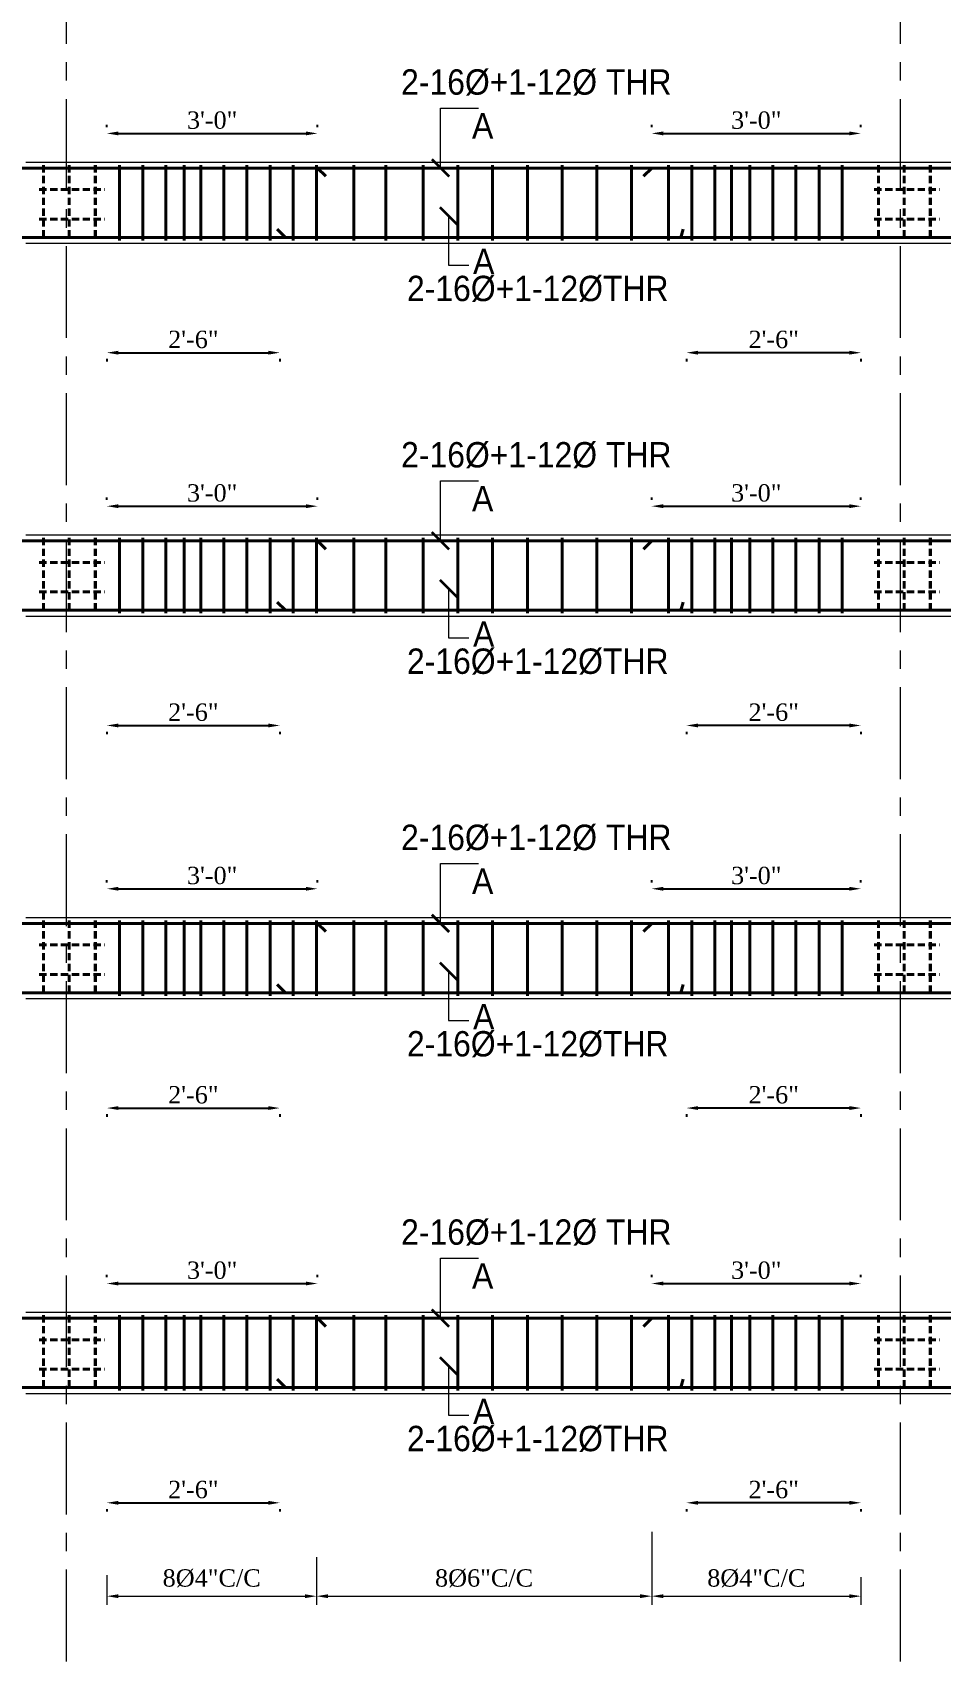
# Model space of a CAD drawing. Extents: x -2338379 to 930990, y -818978 to 106940.
# Drawn here: x 389391 to 389705, y -208346 to -207783 of the extents above; entities that cross this region are included whole.
import ezdxf

# ---------------------------------------------------------------- set-up
doc = ezdxf.new("R2010")
doc.units = 0
doc.header["$MEASUREMENT"] = 0
doc.header["$PDMODE"] = 34
doc.linetypes.add('CENTER', pattern=[50.8, 31.75, -6.35, 6.35, -6.35])
doc.linetypes.add('DASHED', pattern=[0.75, 0.5, -0.25])
doc.layers.get('0').update_dxf_attribs({"linetype": 'CONTINUOUS', "lineweight": 30})
doc.layers.get('DEFPOINTS').update_dxf_attribs({"linetype": 'CONTINUOUS'})
for name, color, linetype, lineweight in [('BARDIM', 7, 'CONTINUOUS', 15), ('Center', 11, 'CENTER', 15), ('rcc elevation', 253, 'CONTINUOUS', 18), ('rebar', 3, 'CONTINUOUS', 40), ('TEXT', 7, 'CONTINUOUS', 30)]:
    doc.layers.add(name, color=color, linetype=linetype, lineweight=lineweight)
doc.styles.add('ARIAL', font='arial.ttf', dxfattribs={"width": 0.9})
doc.styles.get("Standard").update_dxf_attribs({"font": 'times.ttf', "height": 6})
doc.styles.add('style1', font='arial.ttf')
doc.dimstyles.new('DIM1', dxfattribs={"dimscale": 0, "dimtxt": 7, "dimasz": 3, "dimexe": 3, "dimexo": 15, "dimgap": 2, "dimtad": 1, "dimdec": 0, "dimzin": 0, "dimdsep": 46, "dimlunit": 4, "dimtxsty": 'style1', "dimblk1": 'ARCHTICK', "dimblk2": 'ARCHTICK', "dimsah": 1, "dimcen": 0, "dimclrd": 6, "dimclre": 6, "dimclrt": 256, "dimadec": 0, "dimazin": 0, "dimtfac": 0.333333, "dimtdec": 0, "dimtofl": 0, "dimtmove": 2, "dimatfit": 3, "dimldrblk": 'ARCHTICK', "dimfxl": 1, "dimtolj": 1, "dimtzin": 0, "dimlwd": 13, "dimlwe": 13, "dimarcsym": 0})
doc.dimstyles.new('Standard$0', dxfattribs={"dimtxt": 6, "dimasz": 4, "dimexe": 3, "dimexo": 6, "dimgap": 3, "dimtad": 1, "dimdec": 1, "dimzin": 0, "dimdsep": 46, "dimlunit": 4, "dimtxsty": 'Standard', "dimcen": 0.09, "dimclrd": 6, "dimclre": 6, "dimclrt": 7, "dimadec": 0, "dimazin": 0, "dimtfac": 1, "dimtdec": 1, "dimtix": 1, "dimtofl": 0, "dimtmove": 1, "dimatfit": 3, "dimfxl": 1, "dimtolj": 1, "dimtzin": 0, "dimlwd": 18, "dimlwe": 18, "dimarcsym": 0})

# ---------------------------------------------------------------- blocks, each defined once
blk = doc.blocks.new('*D1063')
at = {"color": 6, "lineweight": 18, "transparency": 16777216}
for p, q in [((389489.49, -208309.58), (389489.49, -208326)), ((389417.09, -208315.73), (389417.09, -208326)), ((389421.09, -208323), (389485.49, -208323))]:
    blk.add_line(p, q, dxfattribs=at)
at = {"color": 6, "lineweight": 30, "transparency": 16777216}
for points in [[(389421.09, -208322.34), (389421.09, -208323.67), (389417.09, -208323)], [(389485.49, -208322.34), (389485.49, -208323.67), (389489.49, -208323)]]:
    blk.add_solid(points, dxfattribs=at)
at = {"layer": 'DEFPOINTS', "color": 0, "lineweight": 30, "transparency": 16777216}
for p in [(389489.49, -208303.58), (389417.09, -208309.73), (389489.49, -208323)]:
    blk.add_point(p, dxfattribs=at)
at = {"color": 7, "transparency": 16777216, "insert": (389453.29, -208316.83), "char_height": 6, "attachment_point": 5}
blk.add_mtext('\\A1;8%%c4"C/C', dxfattribs=at)
blk = doc.blocks.new('*D1064')
at = {"color": 6, "lineweight": 18, "transparency": 16777216}
for p, q in [((389605.3, -208300.73), (389605.3, -208326)), ((389489.49, -208309.58), (389489.49, -208326)), ((389493.49, -208323), (389601.3, -208323))]:
    blk.add_line(p, q, dxfattribs=at)
at = {"color": 6, "lineweight": 30, "transparency": 16777216}
for points in [[(389493.49, -208322.34), (389493.49, -208323.67), (389489.49, -208323)], [(389601.3, -208322.34), (389601.3, -208323.67), (389605.3, -208323)]]:
    blk.add_solid(points, dxfattribs=at)
at = {"layer": 'DEFPOINTS', "color": 0, "lineweight": 30, "transparency": 16777216}
for p in [(389605.3, -208294.73), (389489.49, -208303.58), (389605.3, -208323)]:
    blk.add_point(p, dxfattribs=at)
at = {"color": 7, "transparency": 16777216, "insert": (389547.39, -208316.83), "char_height": 6, "attachment_point": 5}
blk.add_mtext('\\A1;8%%C6"C/C', dxfattribs=at)
blk = doc.blocks.new('*D1065')
at = {"color": 6, "lineweight": 18, "transparency": 16777216}
for p, q in [((389605.3, -208300.73), (389605.3, -208326)), ((389677.59, -208316.4), (389677.59, -208326)), ((389609.3, -208323), (389673.59, -208323))]:
    blk.add_line(p, q, dxfattribs=at)
at = {"color": 6, "lineweight": 30, "transparency": 16777216}
for points in [[(389609.3, -208322.34), (389609.3, -208323.67), (389605.3, -208323)], [(389673.59, -208322.34), (389673.59, -208323.67), (389677.59, -208323)]]:
    blk.add_solid(points, dxfattribs=at)
at = {"layer": 'DEFPOINTS', "color": 0, "lineweight": 30, "transparency": 16777216}
for p in [(389605.3, -208294.73), (389677.59, -208310.4), (389677.59, -208323)]:
    blk.add_point(p, dxfattribs=at)
at = {"color": 7, "transparency": 16777216, "insert": (389641.44, -208316.83), "char_height": 6, "attachment_point": 5}
blk.add_mtext('\\A1;8%%C4"C/C', dxfattribs=at)
blk = doc.blocks.new('*D1066')
at = {"layer": 'DEFPOINTS', "color": 0, "lineweight": 30, "transparency": 16777216}
for p in [(389417.08, -208283.9), (389476.82, -208283.9), (389476.82, -208290.74)]:
    blk.add_point(p, dxfattribs=at)
at = {"layer": 'TEXT', "color": 6, "lineweight": -2, "transparency": 16777216}
for p, q in [((389421.08, -208290.74), (389472.82, -208290.74)), ((389417.08, -208292.9), (389417.08, -208293.74)), ((389476.82, -208292.9), (389476.82, -208293.74))]:
    blk.add_line(p, q, dxfattribs=at)
at = {"layer": 'TEXT', "color": 6, "lineweight": 30, "transparency": 16777216}
for points in [[(389421.08, -208290.07), (389421.08, -208291.41), (389417.08, -208290.74)], [(389472.82, -208290.07), (389472.82, -208291.41), (389476.82, -208290.74)]]:
    blk.add_solid(points, dxfattribs=at)
at = {"layer": 'TEXT', "color": 7, "transparency": 16777216, "insert": (389446.95, -208286.19), "char_height": 6, "attachment_point": 5}
blk.add_mtext('\\A1;2\'-6"', dxfattribs=at)
blk = doc.blocks.new('*D1067')
at = {"layer": 'DEFPOINTS', "color": 0, "lineweight": 30, "transparency": 16777216}
for p in [(389617.33, -208283.9), (389677.59, -208283.9), (389617.33, -208290.74)]:
    blk.add_point(p, dxfattribs=at)
at = {"layer": 'TEXT', "color": 6, "lineweight": -2, "transparency": 16777216}
for p, q in [((389673.59, -208290.74), (389621.33, -208290.74)), ((389617.33, -208292.9), (389617.33, -208293.74)), ((389677.59, -208292.9), (389677.59, -208293.74))]:
    blk.add_line(p, q, dxfattribs=at)
at = {"layer": 'TEXT', "color": 6, "lineweight": 30, "transparency": 16777216}
for points in [[(389621.33, -208290.07), (389621.33, -208291.41), (389617.33, -208290.74)], [(389673.59, -208290.07), (389673.59, -208291.41), (389677.59, -208290.74)]]:
    blk.add_solid(points, dxfattribs=at)
at = {"layer": 'TEXT', "color": 7, "transparency": 16777216, "insert": (389647.46, -208286.19), "char_height": 6, "attachment_point": 5}
blk.add_mtext('\\A1;2\'-6"', dxfattribs=at)
blk = doc.blocks.new('*D1098')
at = {"layer": 'DEFPOINTS', "color": 0, "lineweight": 30, "transparency": 16777216}
for p in [(389489.82, -208214.99), (389417.08, -208221.82), (389489.82, -208221.82)]:
    blk.add_point(p, dxfattribs=at)
at = {"layer": 'TEXT', "color": 6, "lineweight": -2, "transparency": 16777216}
for p, q in [((389417.08, -208212.82), (389417.08, -208211.99)), ((389489.82, -208212.82), (389489.82, -208211.99)), ((389421.08, -208214.99), (389485.82, -208214.99))]:
    blk.add_line(p, q, dxfattribs=at)
at = {"layer": 'TEXT', "color": 6, "lineweight": 30, "transparency": 16777216}
for points in [[(389421.08, -208214.32), (389421.08, -208215.65), (389417.08, -208214.99)], [(389485.82, -208214.32), (389485.82, -208215.65), (389489.82, -208214.99)]]:
    blk.add_solid(points, dxfattribs=at)
at = {"layer": 'TEXT', "color": 7, "transparency": 16777216, "insert": (389453.45, -208210.43), "char_height": 6, "attachment_point": 5}
blk.add_mtext('\\A1;3\'-0"', dxfattribs=at)
blk = doc.blocks.new('*D1099')
at = {"layer": 'DEFPOINTS', "color": 0, "lineweight": 30, "transparency": 16777216}
for p in [(389677.56, -208214.99), (389605.3, -208221.82), (389677.56, -208221.82)]:
    blk.add_point(p, dxfattribs=at)
at = {"layer": 'TEXT', "color": 6, "lineweight": -2, "transparency": 16777216}
for p, q in [((389605.3, -208212.82), (389605.3, -208211.99)), ((389677.56, -208212.82), (389677.56, -208211.99)), ((389609.3, -208214.99), (389673.56, -208214.99))]:
    blk.add_line(p, q, dxfattribs=at)
at = {"layer": 'TEXT', "color": 6, "lineweight": 30, "transparency": 16777216}
for points in [[(389609.3, -208214.32), (389609.3, -208215.65), (389605.3, -208214.99)], [(389673.56, -208214.32), (389673.56, -208215.65), (389677.56, -208214.99)]]:
    blk.add_solid(points, dxfattribs=at)
at = {"layer": 'TEXT', "color": 7, "transparency": 16777216, "insert": (389641.43, -208210.43), "char_height": 6, "attachment_point": 5}
blk.add_mtext('\\A1;3\'-0"', dxfattribs=at)
blk = doc.blocks.new('*D1111')
at = {"layer": 'DEFPOINTS', "color": 0, "lineweight": 30, "transparency": 16777216}
for p in [(389417.08, -208147.53), (389476.82, -208147.53), (389476.82, -208154.37)]:
    blk.add_point(p, dxfattribs=at)
at = {"layer": 'TEXT', "color": 6, "lineweight": -2, "transparency": 16777216}
for p, q in [((389421.08, -208154.37), (389472.82, -208154.37)), ((389417.08, -208156.53), (389417.08, -208157.37)), ((389476.82, -208156.53), (389476.82, -208157.37))]:
    blk.add_line(p, q, dxfattribs=at)
at = {"layer": 'TEXT', "color": 6, "lineweight": 30, "transparency": 16777216}
for points in [[(389421.08, -208153.71), (389421.08, -208155.04), (389417.08, -208154.37)], [(389472.82, -208153.71), (389472.82, -208155.04), (389476.82, -208154.37)]]:
    blk.add_solid(points, dxfattribs=at)
at = {"layer": 'TEXT', "color": 7, "transparency": 16777216, "insert": (389446.95, -208149.82), "char_height": 6, "attachment_point": 5}
blk.add_mtext('\\A1;2\'-6"', dxfattribs=at)
blk = doc.blocks.new('*D1112')
at = {"layer": 'DEFPOINTS', "color": 0, "lineweight": 30, "transparency": 16777216}
for p in [(389617.33, -208147.53), (389677.59, -208147.53), (389617.33, -208154.37)]:
    blk.add_point(p, dxfattribs=at)
at = {"layer": 'TEXT', "color": 6, "lineweight": -2, "transparency": 16777216}
for p, q in [((389673.59, -208154.37), (389621.33, -208154.37)), ((389617.33, -208156.53), (389617.33, -208157.37)), ((389677.59, -208156.53), (389677.59, -208157.37))]:
    blk.add_line(p, q, dxfattribs=at)
at = {"layer": 'TEXT', "color": 6, "lineweight": 30, "transparency": 16777216}
for points in [[(389621.33, -208153.71), (389621.33, -208155.04), (389617.33, -208154.37)], [(389673.59, -208153.71), (389673.59, -208155.04), (389677.59, -208154.37)]]:
    blk.add_solid(points, dxfattribs=at)
at = {"layer": 'TEXT', "color": 7, "transparency": 16777216, "insert": (389647.46, -208149.82), "char_height": 6, "attachment_point": 5}
blk.add_mtext('\\A1;2\'-6"', dxfattribs=at)
blk = doc.blocks.new('*D1123')
at = {"layer": 'DEFPOINTS', "color": 0, "lineweight": 30, "transparency": 16777216}
for p in [(389489.82, -208078.62), (389417.08, -208085.46), (389489.82, -208085.46)]:
    blk.add_point(p, dxfattribs=at)
at = {"layer": 'TEXT', "color": 6, "lineweight": -2, "transparency": 16777216}
for p, q in [((389417.08, -208076.46), (389417.08, -208075.62)), ((389489.82, -208076.46), (389489.82, -208075.62)), ((389421.08, -208078.62), (389485.82, -208078.62))]:
    blk.add_line(p, q, dxfattribs=at)
at = {"layer": 'TEXT', "color": 6, "lineweight": 30, "transparency": 16777216}
for points in [[(389421.08, -208077.95), (389421.08, -208079.28), (389417.08, -208078.62)], [(389485.82, -208077.95), (389485.82, -208079.28), (389489.82, -208078.62)]]:
    blk.add_solid(points, dxfattribs=at)
at = {"layer": 'TEXT', "color": 7, "transparency": 16777216, "insert": (389453.45, -208074.07), "char_height": 6, "attachment_point": 5}
blk.add_mtext('\\A1;3\'-0"', dxfattribs=at)
blk = doc.blocks.new('*D1124')
at = {"layer": 'DEFPOINTS', "color": 0, "lineweight": 30, "transparency": 16777216}
for p in [(389677.56, -208078.62), (389605.3, -208085.46), (389677.56, -208085.46)]:
    blk.add_point(p, dxfattribs=at)
at = {"layer": 'TEXT', "color": 6, "lineweight": -2, "transparency": 16777216}
for p, q in [((389605.3, -208076.46), (389605.3, -208075.62)), ((389677.56, -208076.46), (389677.56, -208075.62)), ((389609.3, -208078.62), (389673.56, -208078.62))]:
    blk.add_line(p, q, dxfattribs=at)
at = {"layer": 'TEXT', "color": 6, "lineweight": 30, "transparency": 16777216}
for points in [[(389609.3, -208077.95), (389609.3, -208079.28), (389605.3, -208078.62)], [(389673.56, -208077.95), (389673.56, -208079.28), (389677.56, -208078.62)]]:
    blk.add_solid(points, dxfattribs=at)
at = {"layer": 'TEXT', "color": 7, "transparency": 16777216, "insert": (389641.43, -208074.07), "char_height": 6, "attachment_point": 5}
blk.add_mtext('\\A1;3\'-0"', dxfattribs=at)
blk = doc.blocks.new('*D1138')
at = {"layer": 'DEFPOINTS', "color": 0, "lineweight": 30, "transparency": 16777216}
for p in [(389417.08, -208015.37), (389476.82, -208015.37), (389476.82, -208022.2)]:
    blk.add_point(p, dxfattribs=at)
at = {"layer": 'TEXT', "color": 6, "lineweight": -2, "transparency": 16777216}
for p, q in [((389417.08, -208024.37), (389417.08, -208025.2)), ((389421.08, -208022.2), (389472.82, -208022.2)), ((389476.82, -208024.37), (389476.82, -208025.2))]:
    blk.add_line(p, q, dxfattribs=at)
at = {"layer": 'TEXT', "color": 6, "lineweight": 30, "transparency": 16777216}
for points in [[(389421.08, -208021.54), (389421.08, -208022.87), (389417.08, -208022.2)], [(389472.82, -208021.54), (389472.82, -208022.87), (389476.82, -208022.2)]]:
    blk.add_solid(points, dxfattribs=at)
at = {"layer": 'TEXT', "color": 7, "transparency": 16777216, "insert": (389446.95, -208017.65), "char_height": 6, "attachment_point": 5}
blk.add_mtext('\\A1;2\'-6"', dxfattribs=at)
blk = doc.blocks.new('*D1139')
at = {"layer": 'DEFPOINTS', "color": 0, "lineweight": 30, "transparency": 16777216}
for p in [(389617.33, -208015.37), (389677.59, -208015.37), (389617.33, -208022.2)]:
    blk.add_point(p, dxfattribs=at)
at = {"layer": 'TEXT', "color": 6, "lineweight": -2, "transparency": 16777216}
for p, q in [((389617.33, -208024.37), (389617.33, -208025.2)), ((389673.59, -208022.2), (389621.33, -208022.2)), ((389677.59, -208024.37), (389677.59, -208025.2))]:
    blk.add_line(p, q, dxfattribs=at)
at = {"layer": 'TEXT', "color": 6, "lineweight": 30, "transparency": 16777216}
for points in [[(389621.33, -208021.54), (389621.33, -208022.87), (389617.33, -208022.2)], [(389673.59, -208021.54), (389673.59, -208022.87), (389677.59, -208022.2)]]:
    blk.add_solid(points, dxfattribs=at)
at = {"layer": 'TEXT', "color": 7, "transparency": 16777216, "insert": (389647.46, -208017.65), "char_height": 6, "attachment_point": 5}
blk.add_mtext('\\A1;2\'-6"', dxfattribs=at)
blk = doc.blocks.new('*D1150')
at = {"layer": 'DEFPOINTS', "color": 0, "lineweight": 30, "transparency": 16777216}
for p in [(389489.82, -207946.45), (389417.08, -207953.29), (389489.82, -207953.29)]:
    blk.add_point(p, dxfattribs=at)
at = {"layer": 'TEXT', "color": 6, "lineweight": -2, "transparency": 16777216}
for p, q in [((389417.08, -207944.29), (389417.08, -207943.45)), ((389421.08, -207946.45), (389485.82, -207946.45)), ((389489.82, -207944.29), (389489.82, -207943.45))]:
    blk.add_line(p, q, dxfattribs=at)
at = {"layer": 'TEXT', "color": 6, "lineweight": 30, "transparency": 16777216}
for points in [[(389421.08, -207945.78), (389421.08, -207947.12), (389417.08, -207946.45)], [(389485.82, -207945.78), (389485.82, -207947.12), (389489.82, -207946.45)]]:
    blk.add_solid(points, dxfattribs=at)
at = {"layer": 'TEXT', "color": 7, "transparency": 16777216, "insert": (389453.45, -207941.9), "char_height": 6, "attachment_point": 5}
blk.add_mtext('\\A1;3\'-0"', dxfattribs=at)
blk = doc.blocks.new('*D1151')
at = {"layer": 'DEFPOINTS', "color": 0, "lineweight": 30, "transparency": 16777216}
for p in [(389677.56, -207946.45), (389605.3, -207953.29), (389677.56, -207953.29)]:
    blk.add_point(p, dxfattribs=at)
at = {"layer": 'TEXT', "color": 6, "lineweight": -2, "transparency": 16777216}
for p, q in [((389605.3, -207944.29), (389605.3, -207943.45)), ((389609.3, -207946.45), (389673.56, -207946.45)), ((389677.56, -207944.29), (389677.56, -207943.45))]:
    blk.add_line(p, q, dxfattribs=at)
at = {"layer": 'TEXT', "color": 6, "lineweight": 30, "transparency": 16777216}
for points in [[(389609.3, -207945.78), (389609.3, -207947.12), (389605.3, -207946.45)], [(389673.56, -207945.78), (389673.56, -207947.12), (389677.56, -207946.45)]]:
    blk.add_solid(points, dxfattribs=at)
at = {"layer": 'TEXT', "color": 7, "transparency": 16777216, "insert": (389641.43, -207941.9), "char_height": 6, "attachment_point": 5}
blk.add_mtext('\\A1;3\'-0"', dxfattribs=at)
blk = doc.blocks.new('*D1165')
at = {"layer": 'DEFPOINTS', "color": 0, "lineweight": 30, "transparency": 16777216}
for p in [(389417.08, -207886.59), (389476.82, -207886.59), (389476.82, -207893.43)]:
    blk.add_point(p, dxfattribs=at)
at = {"layer": 'TEXT', "color": 6, "lineweight": -2, "transparency": 16777216}
for p, q in [((389417.08, -207895.59), (389417.08, -207896.43)), ((389421.08, -207893.43), (389472.82, -207893.43)), ((389476.82, -207895.59), (389476.82, -207896.43))]:
    blk.add_line(p, q, dxfattribs=at)
at = {"layer": 'TEXT', "color": 6, "lineweight": 30, "transparency": 16777216}
for points in [[(389421.08, -207892.76), (389421.08, -207894.09), (389417.08, -207893.43)], [(389472.82, -207892.76), (389472.82, -207894.09), (389476.82, -207893.43)]]:
    blk.add_solid(points, dxfattribs=at)
at = {"layer": 'TEXT', "color": 7, "transparency": 16777216, "insert": (389446.95, -207888.87), "char_height": 6, "attachment_point": 5}
blk.add_mtext('\\A1;2\'-6"', dxfattribs=at)
blk = doc.blocks.new('*D1166')
at = {"layer": 'DEFPOINTS', "color": 0, "lineweight": 30, "transparency": 16777216}
for p in [(389617.33, -207886.59), (389677.59, -207886.59), (389617.33, -207893.43)]:
    blk.add_point(p, dxfattribs=at)
at = {"layer": 'TEXT', "color": 6, "lineweight": -2, "transparency": 16777216}
for p, q in [((389617.33, -207895.59), (389617.33, -207896.43)), ((389673.59, -207893.43), (389621.33, -207893.43)), ((389677.59, -207895.59), (389677.59, -207896.43))]:
    blk.add_line(p, q, dxfattribs=at)
at = {"layer": 'TEXT', "color": 6, "lineweight": 30, "transparency": 16777216}
for points in [[(389621.33, -207892.76), (389621.33, -207894.09), (389617.33, -207893.43)], [(389673.59, -207892.76), (389673.59, -207894.09), (389677.59, -207893.43)]]:
    blk.add_solid(points, dxfattribs=at)
at = {"layer": 'TEXT', "color": 7, "transparency": 16777216, "insert": (389647.46, -207888.87), "char_height": 6, "attachment_point": 5}
blk.add_mtext('\\A1;2\'-6"', dxfattribs=at)
blk = doc.blocks.new('*D1177')
at = {"layer": 'DEFPOINTS', "color": 0, "lineweight": 30, "transparency": 16777216}
for p in [(389489.82, -207817.67), (389417.08, -207824.51), (389489.82, -207824.51)]:
    blk.add_point(p, dxfattribs=at)
at = {"layer": 'TEXT', "color": 6, "lineweight": -2, "transparency": 16777216}
for p, q in [((389417.08, -207815.51), (389417.08, -207814.67)), ((389421.08, -207817.67), (389485.82, -207817.67)), ((389489.82, -207815.51), (389489.82, -207814.67))]:
    blk.add_line(p, q, dxfattribs=at)
at = {"layer": 'TEXT', "color": 6, "lineweight": 30, "transparency": 16777216}
for points in [[(389421.08, -207817), (389421.08, -207818.34), (389417.08, -207817.67)], [(389485.82, -207817), (389485.82, -207818.34), (389489.82, -207817.67)]]:
    blk.add_solid(points, dxfattribs=at)
at = {"layer": 'TEXT', "color": 7, "transparency": 16777216, "insert": (389453.45, -207813.12), "char_height": 6, "attachment_point": 5}
blk.add_mtext('\\A1;3\'-0"', dxfattribs=at)
blk = doc.blocks.new('*D1178')
at = {"layer": 'DEFPOINTS', "color": 0, "lineweight": 30, "transparency": 16777216}
for p in [(389677.56, -207817.67), (389605.3, -207824.51), (389677.56, -207824.51)]:
    blk.add_point(p, dxfattribs=at)
at = {"layer": 'TEXT', "color": 6, "lineweight": -2, "transparency": 16777216}
for p, q in [((389605.3, -207815.51), (389605.3, -207814.67)), ((389609.3, -207817.67), (389673.56, -207817.67)), ((389677.56, -207815.51), (389677.56, -207814.67))]:
    blk.add_line(p, q, dxfattribs=at)
at = {"layer": 'TEXT', "color": 6, "lineweight": 30, "transparency": 16777216}
for points in [[(389609.3, -207817), (389609.3, -207818.34), (389605.3, -207817.67)], [(389673.56, -207817), (389673.56, -207818.34), (389677.56, -207817.67)]]:
    blk.add_solid(points, dxfattribs=at)
at = {"layer": 'TEXT', "color": 7, "transparency": 16777216, "insert": (389641.43, -207813.12), "char_height": 6, "attachment_point": 5}
blk.add_mtext('\\A1;3\'-0"', dxfattribs=at)

msp = doc.modelspace()

# ---------------------------------------------------------------- linework, layer by layer
at = {"layer": 'Center'}
for p, q in [((389403.08, -208345.54), (389403.08, -207453.84)), ((389691.21, -208345.54), (389691.21, -207453.84))]:
    msp.add_line(p, q, dxfattribs=at)
at = {"layer": 'rcc elevation', "ltscale": 20}
for p, q in [((389389.08, -207827.62), (389677.56, -207827.62)), ((389677.56, -207827.62), (389965.69, -207827.62)), ((389389.08, -207855.62), (389677.56, -207855.62)), ((389677.56, -207855.62), (389965.69, -207855.62)), ((389389.08, -207956.4), (389677.56, -207956.4)), ((389677.56, -207956.4), (389965.69, -207956.4)), ((389389.08, -207984.4), (389677.56, -207984.4)), ((389677.56, -207984.4), (389965.69, -207984.4)), ((389389.08, -208088.57), (389677.56, -208088.57)), ((389677.56, -208088.57), (389965.69, -208088.57)), ((389389.08, -208116.57), (389677.56, -208116.57)), ((389677.56, -208116.57), (389965.69, -208116.57)), ((389389.08, -208224.93), (389677.56, -208224.93)), ((389677.56, -208224.93), (389965.69, -208224.93)), ((389389.08, -208252.93), (389677.56, -208252.93)), ((389677.56, -208252.93), (389965.69, -208252.93))]:
    msp.add_line(p, q, dxfattribs=at)
at = {"layer": 'rebar', "ltscale": 20}
for p, q in [((389108.27, -207829.62), (391168.69, -207829.62)), ((389489.82, -207829.62), (389492.67, -207832.47)), ((389605.3, -207829.62), (389602.45, -207832.47)), ((389475.97, -207850.77), (389478.82, -207853.62)), ((389616.18, -207850.77), (389615.33, -207853.62)), ((389105.64, -207853.62), (391168.69, -207853.62)), ((389108.27, -207958.4), (391168.69, -207958.4)), ((389489.82, -207958.4), (389492.67, -207961.25)), ((389605.3, -207958.4), (389602.45, -207961.25)), ((389475.97, -207979.55), (389478.82, -207982.4)), ((389616.18, -207979.55), (389615.33, -207982.4)), ((389105.64, -207982.4), (391168.69, -207982.4)), ((389108.27, -208090.57), (391168.69, -208090.57)), ((389489.82, -208090.57), (389492.67, -208093.42)), ((389605.3, -208090.57), (389602.45, -208093.42)), ((389105.64, -208114.57), (391168.69, -208114.57)), ((389475.97, -208111.72), (389478.82, -208114.57)), ((389616.18, -208111.72), (389615.33, -208114.57)), ((389108.27, -208226.93), (390850.61, -208226.93)), ((389489.82, -208226.93), (389492.67, -208229.78)), ((389605.3, -208226.93), (389602.45, -208229.78)), ((389105.64, -208250.93), (390853.24, -208250.93)), ((389475.97, -208248.08), (389478.82, -208250.93)), ((389616.18, -208248.08), (389615.33, -208250.93))]:
    msp.add_line(p, q, dxfattribs=at)
at = {"layer": 'rebar', "linetype": 'DASHED', "ltscale": 5}
for p, q in [((389395.21, -207828.62), (389395.21, -207854.62)), ((389404.08, -207828.62), (389404.08, -207854.62)), ((389413.03, -207828.62), (389413.03, -207854.62)), ((389413.12, -207828.62), (389413.12, -207854.62)), ((389683.69, -207828.62), (389683.69, -207854.62)), ((389692.56, -207828.62), (389692.56, -207854.62)), ((389701.51, -207828.62), (389701.51, -207854.62)), ((389701.6, -207828.62), (389701.6, -207854.62)), ((389393.72, -207837.07), (389416.4, -207837.07)), ((389682.2, -207837.07), (389704.89, -207837.07)), ((389393.72, -207847.24), (389416.4, -207847.24)), ((389682.2, -207847.24), (389704.89, -207847.24)), ((389395.21, -207957.4), (389395.21, -207983.4)), ((389404.08, -207957.4), (389404.08, -207983.4)), ((389413.03, -207957.4), (389413.03, -207983.4)), ((389413.12, -207957.4), (389413.12, -207983.4)), ((389683.69, -207957.4), (389683.69, -207983.4)), ((389692.56, -207957.4), (389692.56, -207983.4)), ((389701.51, -207957.4), (389701.51, -207983.4)), ((389701.6, -207957.4), (389701.6, -207983.4)), ((389393.72, -207965.85), (389416.4, -207965.85)), ((389682.2, -207965.85), (389704.89, -207965.85)), ((389393.72, -207976.02), (389416.4, -207976.02)), ((389682.2, -207976.02), (389704.89, -207976.02)), ((389395.21, -208089.57), (389395.21, -208115.57)), ((389404.08, -208089.57), (389404.08, -208115.57)), ((389413.03, -208089.57), (389413.03, -208115.57)), ((389413.12, -208089.57), (389413.12, -208115.57)), ((389683.69, -208089.57), (389683.69, -208115.57)), ((389692.56, -208089.57), (389692.56, -208115.57)), ((389701.51, -208089.57), (389701.51, -208115.57)), ((389701.6, -208089.57), (389701.6, -208115.57)), ((389393.72, -208098.02), (389416.4, -208098.02)), ((389682.2, -208098.02), (389704.89, -208098.02)), ((389393.72, -208108.19), (389416.4, -208108.19)), ((389682.2, -208108.19), (389704.89, -208108.19)), ((389395.21, -208225.93), (389395.21, -208251.93)), ((389404.08, -208225.93), (389404.08, -208251.93)), ((389413.03, -208225.93), (389413.03, -208251.93)), ((389413.12, -208225.93), (389413.12, -208251.93)), ((389683.69, -208225.93), (389683.69, -208251.93)), ((389692.56, -208225.93), (389692.56, -208251.93)), ((389701.51, -208225.93), (389701.51, -208251.93)), ((389701.6, -208225.93), (389701.6, -208251.93)), ((389393.72, -208234.39), (389416.4, -208234.39)), ((389682.2, -208234.39), (389704.89, -208234.39)), ((389393.72, -208244.56), (389416.4, -208244.56)), ((389682.2, -208244.56), (389704.89, -208244.56))]:
    msp.add_line(p, q, dxfattribs=at)
at = {"layer": 'rebar', "ltscale": 5}
for p, q in [((389421.49, -207828.62), (389421.49, -207854.62)), ((389429.49, -207828.62), (389429.49, -207854.62)), ((389437.49, -207828.62), (389437.49, -207854.62)), ((389443.82, -207828.62), (389443.82, -207854.62)), ((389449.49, -207828.62), (389449.49, -207854.62)), ((389457.49, -207828.62), (389457.49, -207854.62)), ((389465.49, -207828.62), (389465.49, -207854.62)), ((389473.49, -207828.62), (389473.49, -207854.62)), ((389481.49, -207828.62), (389481.49, -207854.62)), ((389489.49, -207828.62), (389489.49, -207854.62)), ((389502.36, -207828.62), (389502.36, -207854.62)), ((389513.49, -207828.62), (389513.49, -207854.62)), ((389526.36, -207828.62), (389526.36, -207854.62)), ((389538.36, -207828.62), (389538.36, -207854.62)), ((389550.36, -207828.62), (389550.36, -207854.62)), ((389562.36, -207828.62), (389562.36, -207854.62)), ((389574.36, -207828.62), (389574.36, -207854.62)), ((389586.36, -207828.62), (389586.36, -207854.62)), ((389598.36, -207828.62), (389598.36, -207854.62)), ((389611.15, -207828.62), (389611.15, -207854.62)), ((389619.15, -207828.62), (389619.15, -207854.62)), ((389627.15, -207828.62), (389627.15, -207854.62)), ((389632.87, -207828.62), (389632.87, -207854.62)), ((389639.15, -207828.62), (389639.15, -207854.62)), ((389647.15, -207828.62), (389647.15, -207854.62)), ((389655.15, -207828.62), (389655.15, -207854.62)), ((389663.15, -207828.62), (389663.15, -207854.62)), ((389671.15, -207828.62), (389671.15, -207854.62)), ((389421.49, -207957.4), (389421.49, -207983.4)), ((389429.49, -207957.4), (389429.49, -207983.4)), ((389437.49, -207957.4), (389437.49, -207983.4)), ((389443.82, -207957.4), (389443.82, -207983.4)), ((389449.49, -207957.4), (389449.49, -207983.4)), ((389457.49, -207957.4), (389457.49, -207983.4)), ((389465.49, -207957.4), (389465.49, -207983.4)), ((389473.49, -207957.4), (389473.49, -207983.4)), ((389481.49, -207957.4), (389481.49, -207983.4)), ((389489.49, -207957.4), (389489.49, -207983.4)), ((389502.36, -207957.4), (389502.36, -207983.4)), ((389513.49, -207957.4), (389513.49, -207983.4)), ((389526.36, -207957.4), (389526.36, -207983.4)), ((389538.36, -207957.4), (389538.36, -207983.4)), ((389550.36, -207957.4), (389550.36, -207983.4)), ((389562.36, -207957.4), (389562.36, -207983.4)), ((389574.36, -207957.4), (389574.36, -207983.4)), ((389586.36, -207957.4), (389586.36, -207983.4)), ((389598.36, -207957.4), (389598.36, -207983.4)), ((389611.15, -207957.4), (389611.15, -207983.4)), ((389619.15, -207957.4), (389619.15, -207983.4)), ((389627.15, -207957.4), (389627.15, -207983.4)), ((389632.87, -207957.4), (389632.87, -207983.4)), ((389639.15, -207957.4), (389639.15, -207983.4)), ((389647.15, -207957.4), (389647.15, -207983.4)), ((389655.15, -207957.4), (389655.15, -207983.4)), ((389663.15, -207957.4), (389663.15, -207983.4)), ((389671.15, -207957.4), (389671.15, -207983.4)), ((389421.49, -208089.57), (389421.49, -208115.57)), ((389429.49, -208089.57), (389429.49, -208115.57)), ((389437.49, -208089.57), (389437.49, -208115.57)), ((389443.82, -208089.57), (389443.82, -208115.57)), ((389449.49, -208089.57), (389449.49, -208115.57)), ((389457.49, -208089.57), (389457.49, -208115.57)), ((389465.49, -208089.57), (389465.49, -208115.57)), ((389473.49, -208089.57), (389473.49, -208115.57)), ((389481.49, -208089.57), (389481.49, -208115.57)), ((389489.49, -208089.57), (389489.49, -208115.57)), ((389502.36, -208089.57), (389502.36, -208115.57)), ((389513.49, -208089.57), (389513.49, -208115.57)), ((389526.36, -208089.57), (389526.36, -208115.57)), ((389538.36, -208089.57), (389538.36, -208115.57)), ((389550.36, -208089.57), (389550.36, -208115.57)), ((389562.36, -208089.57), (389562.36, -208115.57)), ((389574.36, -208089.57), (389574.36, -208115.57)), ((389586.36, -208089.57), (389586.36, -208115.57)), ((389598.36, -208089.57), (389598.36, -208115.57)), ((389611.15, -208089.57), (389611.15, -208115.57)), ((389619.15, -208089.57), (389619.15, -208115.57)), ((389627.15, -208089.57), (389627.15, -208115.57)), ((389632.87, -208089.57), (389632.87, -208115.57)), ((389639.15, -208089.57), (389639.15, -208115.57)), ((389647.15, -208089.57), (389647.15, -208115.57)), ((389655.15, -208089.57), (389655.15, -208115.57)), ((389663.15, -208089.57), (389663.15, -208115.57)), ((389671.15, -208089.57), (389671.15, -208115.57)), ((389421.49, -208225.93), (389421.49, -208251.93)), ((389429.49, -208225.93), (389429.49, -208251.93)), ((389437.49, -208225.93), (389437.49, -208251.93)), ((389443.82, -208225.93), (389443.82, -208251.93)), ((389449.49, -208225.93), (389449.49, -208251.93)), ((389457.49, -208225.93), (389457.49, -208251.93)), ((389465.49, -208225.93), (389465.49, -208251.93)), ((389473.49, -208225.93), (389473.49, -208251.93)), ((389481.49, -208225.93), (389481.49, -208251.93)), ((389489.49, -208225.93), (389489.49, -208251.93)), ((389502.36, -208225.93), (389502.36, -208251.93)), ((389513.49, -208225.93), (389513.49, -208251.93)), ((389526.36, -208225.93), (389526.36, -208251.93)), ((389538.36, -208225.93), (389538.36, -208251.93)), ((389550.36, -208225.93), (389550.36, -208251.93)), ((389562.36, -208225.93), (389562.36, -208251.93)), ((389574.36, -208225.93), (389574.36, -208251.93)), ((389586.36, -208225.93), (389586.36, -208251.93)), ((389598.36, -208225.93), (389598.36, -208251.93)), ((389611.15, -208225.93), (389611.15, -208251.93)), ((389619.15, -208225.93), (389619.15, -208251.93)), ((389627.15, -208225.93), (389627.15, -208251.93)), ((389632.87, -208225.93), (389632.87, -208251.93)), ((389639.15, -208225.93), (389639.15, -208251.93)), ((389647.15, -208225.93), (389647.15, -208251.93)), ((389655.15, -208225.93), (389655.15, -208251.93)), ((389663.15, -208225.93), (389663.15, -208251.93)), ((389671.15, -208225.93), (389671.15, -208251.93))]:
    msp.add_line(p, q, dxfattribs=at)

# ---------------------------------------------------------------- texts
at = {"layer": 'TEXT', "style": 'ARIAL', "width": 0.9}
for s, height, p in [('2-16%%C+1-12%%C THR', 8.7687, (389518.72, -207804.29)), ('A', 8.77, (389543.23, -207819.43)), ('A', 8.77, (389543.59, -207866.25)), ('2-16%%C+1-12%%CTHR', 8.7687, (389520.75, -207875.61)), ('2-16%%C+1-12%%C THR', 8.7687, (389518.72, -207933.07)), ('A', 8.77, (389543.23, -207948.21)), ('A', 8.77, (389543.59, -207995.03)), ('2-16%%C+1-12%%CTHR', 8.7687, (389520.75, -208004.38)), ('2-16%%C+1-12%%C THR', 8.7687, (389518.72, -208065.23)), ('A', 8.77, (389543.23, -208080.38)), ('A', 8.77, (389543.59, -208127.2)), ('2-16%%C+1-12%%CTHR', 8.7687, (389520.75, -208136.55)), ('2-16%%C+1-12%%C THR', 8.7687, (389518.72, -208201.6)), ('A', 8.77, (389543.23, -208216.75)), ('A', 8.77, (389543.59, -208263.57)), ('2-16%%C+1-12%%CTHR', 8.7687, (389520.75, -208272.92))]:
    msp.add_text(s, height=height, dxfattribs=at).set_placement(p)

# ---------------------------------------------------------------- dimensions: what is measured, and where the dimension line sits
for base, p1, p2, text, picture, middle in [((389605.3, -208323), (389489.49, -208303.58), (389605.3, -208294.73), '8%%C6"C/C', '*D1064', (389547.39, -208316.83)), ((389677.59, -208323), (389605.3, -208294.73), (389677.59, -208310.4), '8%%C4"C/C', '*D1065', (389641.44, -208316.83)), ((389489.49, -208323), (389417.09, -208309.73), (389489.49, -208303.58), '8%%c4"C/C', '*D1063', (389453.29, -208316.83))]:
    dim = msp.add_linear_dim(base=base, p1=p1, p2=p2, text=text, dimstyle='Standard$0')
    dim.commit()
    dim.dimension.update_dxf_attribs({"geometry": picture, "text_midpoint": middle})
at = {"layer": 'TEXT'}
for p1, p2, distance, picture, middle in [((389417.08, -207824.51), (389489.82, -207824.51), 6.84, '*D1177', (389453.45, -207813.12)), ((389605.3, -207824.51), (389677.56, -207824.51), 6.84, '*D1178', (389641.43, -207813.12)), ((389417.08, -207886.59), (389476.82, -207886.59), -6.84, '*D1165', (389446.95, -207888.87)), ((389677.59, -207886.59), (389617.33, -207886.59), 6.84, '*D1166', (389647.46, -207888.87)), ((389417.08, -207953.29), (389489.82, -207953.29), 6.84, '*D1150', (389453.45, -207941.9)), ((389605.3, -207953.29), (389677.56, -207953.29), 6.84, '*D1151', (389641.43, -207941.9)), ((389417.08, -208015.37), (389476.82, -208015.37), -6.84, '*D1138', (389446.95, -208017.65)), ((389677.59, -208015.37), (389617.33, -208015.37), 6.84, '*D1139', (389647.46, -208017.65)), ((389417.08, -208085.46), (389489.82, -208085.46), 6.84, '*D1123', (389453.45, -208074.07)), ((389605.3, -208085.46), (389677.56, -208085.46), 6.84, '*D1124', (389641.43, -208074.07)), ((389417.08, -208147.53), (389476.82, -208147.53), -6.84, '*D1111', (389446.95, -208149.82)), ((389677.59, -208147.53), (389617.33, -208147.53), 6.84, '*D1112', (389647.46, -208149.82)), ((389417.08, -208221.82), (389489.82, -208221.82), 6.84, '*D1098', (389453.45, -208210.43)), ((389605.3, -208221.82), (389677.56, -208221.82), 6.84, '*D1099', (389641.43, -208210.43)), ((389417.08, -208283.9), (389476.82, -208283.9), -6.84, '*D1066', (389446.95, -208286.19)), ((389677.59, -208283.9), (389617.33, -208283.9), 6.84, '*D1067', (389647.46, -208286.19))]:
    dim = msp.add_aligned_dim(p1=p1, p2=p2, distance=distance, dimstyle='Standard$0', override={"dimscale": 0.5, "dimtxt": 18, "dimasz": 8, "dimexe": 6, "dimexo": 18, "dimdec": 0, "dimlfac": 0.5, "dimzin": 11, "dimcen": 2.5, "dimdle": 6, "dimtdec": 0, "dimtofl": 1, "dimlwd": 65534, "dimlwe": 65534}, dxfattribs=at)
    dim.commit()
    dim.dimension.update_dxf_attribs({"geometry": picture, "text_midpoint": middle})

# ---------------------------------------------------------------- leaders
at = {"layer": 'BARDIM', "color": 1}
for points in [[(389532.33, -207829.6), (389532.33, -207808.9), (389545.5, -207808.9)], [(389535.13, -207846.17), (389535.13, -207863.2), (389542.14, -207863.2)], [(389532.33, -207958.38), (389532.33, -207937.68), (389545.5, -207937.68)], [(389535.13, -207974.95), (389535.13, -207991.98), (389542.14, -207991.98)], [(389532.33, -208090.55), (389532.33, -208069.85), (389545.5, -208069.85)], [(389535.13, -208107.11), (389535.13, -208124.15), (389542.14, -208124.15)], [(389532.33, -208226.92), (389532.33, -208206.22), (389545.5, -208206.22)], [(389535.13, -208243.48), (389535.13, -208260.52), (389542.14, -208260.52)]]:
    msp.add_leader(points, dimstyle='DIM1', override={"dimscale": 1, "dimasz": 6}, dxfattribs=at)

doc.saveas('drawing.dxf')
